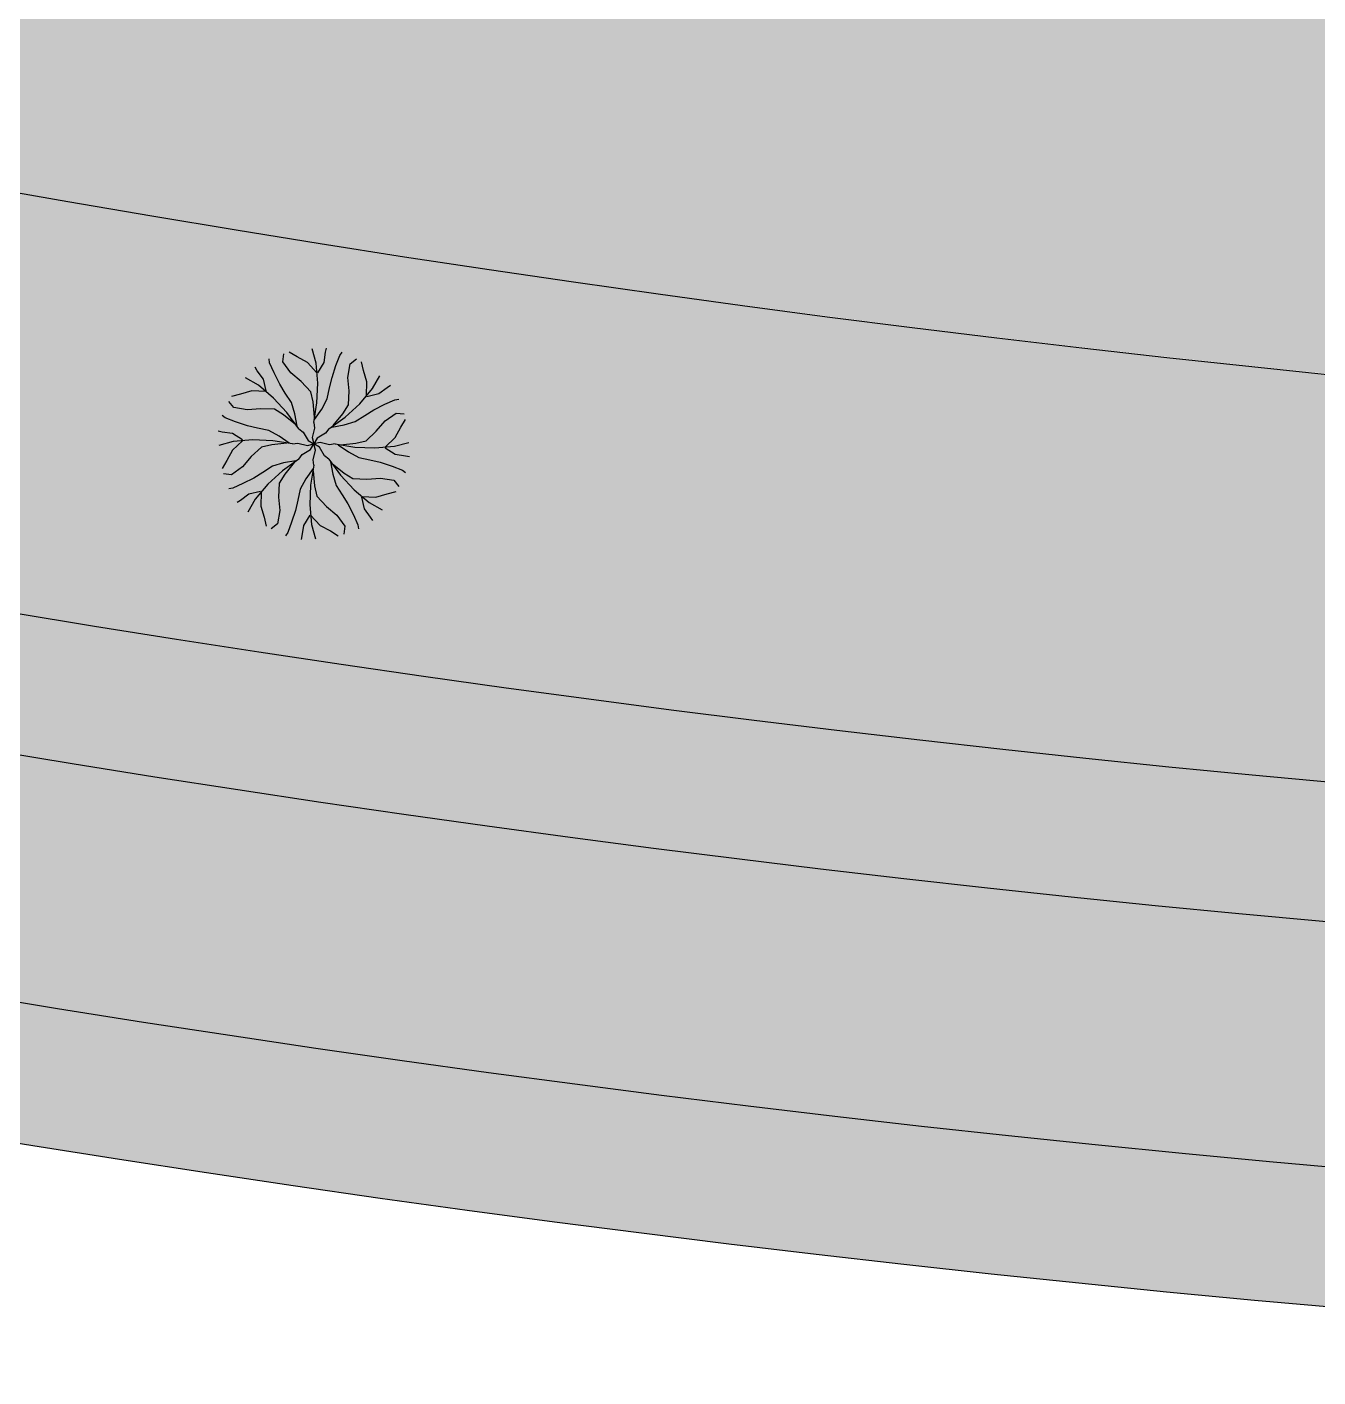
# Model space of a CAD drawing. Header units: centimetres. Extents: x 36197 to 153554, y 16793 to 70808.
# Drawn here: x 87645 to 91349, y 21696 to 25569 of the extents above; entities that cross this region are included whole.
import ezdxf

# ---------------------------------------------------------------- set-up
doc = ezdxf.new("R2010")
doc.units = ezdxf.units.CM
for name, color, linetype, transparency in [('Autocad blocks Vol.2$0$CAY', 94, 'Continuous', 0.8), ('Pemukiman', 250, 'Continuous', 0.8), ('Rel Kereta', 230, 'Continuous', 0.8), ('Tamanaa', 192, 'Continuous', 0.8)]:
    doc.layers.add(name, color=color, linetype=linetype, transparency=transparency)

# ---------------------------------------------------------------- blocks, each defined once
blk = doc.blocks.new('Autocad blocks Vol.2$0$A$C77DD64D8')
at = {"layer": 'Autocad blocks Vol.2$0$CAY'}
for p, q in [((514, 924.7), (493.4, 999.4)), ((563.8, 982.7), (568, 1003.3)), ((270, 926.7), (267, 947.3)), ((293.4, 874.1), (270, 926.7)), ((339.8, 932.9), (344.1, 974.5)), ((381.4, 875), (339.8, 932.9)), ((414.5, 957.8), (373.2, 982.7)), ((468.5, 928.7), (414.5, 957.8)), ((518.3, 875), (468.5, 928.7)), ((522.5, 821), (514, 924.7)), ((522.5, 875), (555.6, 928.7)), ((555.6, 928.7), (563.8, 982.7)), ((617.8, 912.3), (638.4, 966)), ((638.4, 966), (650.9, 982.7)), ((680.6, 850.7), (692.2, 921.1)), ((692.2, 921.1), (724.6, 947.4)), ((762.6, 885.9), (750.9, 932.6)), ((205.5, 885.7), (193.9, 903.3)), ((237.8, 841.7), (205.5, 885.7)), ((322.8, 815.6), (293.4, 874.1)), ((435.4, 829.2), (381.4, 875)), ((584.7, 796.1), (597.2, 850.1)), ((597.2, 850.1), (617.8, 912.3)), ((686.4, 780.1), (680.6, 850.7)), ((780.2, 827.1), (762.6, 885.9)), ((809.6, 792.1), (847.7, 859.5)), ((176.2, 780.2), (117.5, 762.6)), ((211.2, 809.6), (143.9, 847.7)), ((249.4, 777.4), (176.2, 780.2)), ((290.6, 742.2), (211.2, 809.6)), ((252.4, 780.4), (237.8, 841.7)), ((352.2, 768.6), (322.8, 815.6)), ((485.2, 775.5), (435.4, 829.2)), ((518.3, 717.2), (522.5, 821)), ((572.3, 738.2), (584.7, 796.1)), ((683.6, 706.9), (686.4, 780.1)), ((742.2, 712.7), (809.6, 792.1)), ((777.4, 753.9), (780.2, 827.1)), ((841.7, 765.5), (885.7, 797.9)), ((885.7, 797.9), (903.3, 809.5)), ((82.3, 692.2), (55.9, 724.6)), ((117.5, 762.6), (70.7, 750.9)), ((361, 665.8), (290.6, 742.2)), ((384.4, 718.8), (352.2, 768.6)), ((401.9, 660), (384.4, 718.8)), ((497.6, 721.5), (485.2, 775.5)), ((505.7, 642.3), (497.6, 721.5)), ((501.6, 613.5), (518.3, 717.2)), ((543.1, 684.2), (572.3, 738.2)), ((665.8, 642.4), (742.2, 712.7)), ((780.4, 750.9), (841.7, 765.5)), ((815.6, 680.5), (874.1, 709.9)), ((874.1, 709.9), (926.7, 733.3)), ((926.7, 733.3), (947.3, 736.3)), ((37.3, 638.4), (20.6, 650.9)), ((91, 617.8), (37.3, 638.4)), ((152.6, 680.6), (82.3, 692.2)), ((223.2, 686.4), (152.6, 680.6)), ((296.4, 683.6), (223.2, 686.4)), ((343.4, 654.2), (296.4, 683.6)), ((405, 604), (343.4, 654.2)), ((422.5, 580.7), (361, 665.8)), ((413.7, 595.5), (401.9, 660)), ((505.8, 630.2), (543.1, 684.2)), ((580.7, 580.8), (665.8, 642.4)), ((604, 598.3), (654.2, 660)), ((654.2, 660), (683.6, 706.9)), ((718.8, 619), (768.6, 651.1)), ((768.6, 651.1), (815.6, 680.5)), ((875, 621.9), (932.9, 663.5)), ((932.9, 663.5), (974.5, 659.3)), ((20.6, 563.8), (0, 568)), ((153.2, 597.2), (91, 617.8)), ((207.2, 584.7), (153.2, 597.2)), ((265.2, 572.3), (207.2, 584.7)), ((319.2, 543.1), (265.2, 572.3)), ((422.5, 580.7), (445.9, 563.3)), ((505.8, 584.7), (493.4, 534.9)), ((501.6, 613.5), (505.8, 584.7)), ((580.7, 580.8), (563.3, 557.4)), ((595.5, 589.6), (660, 601.4)), ((660, 601.4), (718.8, 619)), ((775.5, 518.2), (829.2, 567.9)), ((829.2, 567.9), (875, 621.9)), ((928.7, 534.8), (957.8, 588.9)), ((957.8, 588.9), (982.7, 630.1)), ((78.6, 514), (4, 493.4)), ((74.6, 555.6), (20.6, 563.8)), ((128.3, 522.5), (74.6, 555.6)), ((128.3, 518.3), (74.6, 468.5)), ((182.3, 522.5), (78.6, 514)), ((286.1, 518.3), (182.3, 522.5)), ((281.8, 497.6), (227.8, 485.2)), ((361, 505.7), (281.8, 497.6)), ((389.8, 501.6), (286.1, 518.3)), ((373.1, 505.8), (319.2, 543.1)), ((389.8, 501.6), (418.7, 505.8)), ((418.7, 505.8), (468.4, 493.4)), ((445.9, 563.3), (472.3, 519.3)), ((468.5, 493.4), (501.7, 501.7)), ((472.3, 519.3), (501.7, 501.7)), ((484.1, 472.3), (501.7, 501.7)), ((493.4, 534.8), (501.7, 501.7)), ((519.3, 531), (501.7, 501.7)), ((534.8, 510), (501.7, 501.7)), ((531, 484.1), (501.7, 501.7)), ((510, 468.5), (501.7, 501.7)), ((563.3, 557.4), (519.3, 531)), ((584.7, 497.5), (534.9, 510)), ((613.5, 501.7), (584.7, 497.5)), ((613.5, 501.7), (717.2, 485.1)), ((630.2, 497.5), (684.2, 460.2)), ((642.3, 497.7), (721.5, 505.7)), ((721.5, 505.7), (775.5, 518.2)), ((875, 485.1), (928.7, 534.8)), ((924.7, 489.3), (999.4, 510)), ((74.6, 468.5), (45.5, 414.5)), ((174.1, 435.4), (128.3, 381.4)), ((227.8, 485.2), (174.1, 435.4)), ((422.6, 422.5), (440, 445.9)), ((440, 445.9), (484, 472.3)), ((497.5, 418.7), (510, 468.4)), ((557.4, 440), (531, 484)), ((580.8, 422.6), (557.4, 440)), ((684.2, 460.2), (738.2, 431)), ((717.2, 485.1), (821, 480.8)), ((738.2, 431), (796.1, 418.6)), ((821, 480.8), (924.7, 489.3)), ((875, 480.8), (928.7, 447.7)), ((928.7, 447.7), (982.7, 439.5)), ((982.7, 439.5), (1003.3, 435.3)), ((45.5, 414.5), (20.6, 373.2)), ((128.3, 381.4), (70.4, 339.8)), ((284.5, 384.4), (234.7, 352.2)), ((337.5, 361), (261.1, 290.6)), ((343.3, 401.9), (284.5, 384.4)), ((422.6, 422.5), (337.5, 361)), ((407.9, 413.7), (343.3, 401.9)), ((399.4, 405), (349.1, 343.4)), ((497.5, 373.1), (460.2, 319.2)), ((501.7, 389.8), (485.1, 286.1)), ((501.7, 389.8), (497.5, 418.7)), ((497.7, 361), (505.7, 281.8)), ((580.8, 422.6), (642.4, 337.5)), ((589.6, 407.9), (601.4, 343.3)), ((598.3, 399.4), (660, 349.1)), ((796.1, 418.6), (850.1, 406.2)), ((850.1, 406.2), (912.3, 385.5)), ((912.3, 385.5), (966, 364.9)), ((966, 364.9), (982.7, 352.4)), ((70.4, 339.8), (28.8, 344.1)), ((129.2, 293.4), (76.6, 270)), ((187.7, 322.8), (129.2, 293.4)), ((234.7, 352.2), (187.7, 322.8)), ((261.1, 290.6), (193.8, 211.2)), ((319.7, 296.4), (316.9, 223.2)), ((349.1, 343.4), (319.7, 296.4)), ((460.2, 319.2), (431, 265.2)), ((485.1, 286.1), (480.8, 182.3)), ((601.4, 343.3), (619, 284.5)), ((619, 284.5), (651.1, 234.7)), ((642.4, 337.5), (712.7, 261.1)), ((660, 349.1), (706.9, 319.7)), ((706.9, 319.7), (780.1, 316.9)), ((780.1, 316.9), (850.7, 322.7)), ((850.7, 322.7), (921.1, 311.2)), ((921.1, 311.2), (947.4, 278.8)), ((76.6, 270), (56, 267)), ((161.6, 237.8), (117.6, 205.5)), ((222.9, 252.4), (161.6, 237.8)), ((225.9, 249.4), (223.2, 176.2)), ((316.9, 223.2), (322.7, 152.6)), ((431, 265.2), (418.6, 207.2)), ((505.7, 281.8), (518.2, 227.8)), ((518.2, 227.8), (567.9, 174.1)), ((651.1, 234.7), (680.5, 187.7)), ((712.7, 261.1), (792.1, 193.8)), ((750.9, 222.9), (765.5, 161.6)), ((753.9, 225.9), (827.1, 223.2)), ((827.1, 223.2), (885.9, 240.8)), ((885.9, 240.8), (932.6, 252.4)), ((117.6, 205.5), (100, 193.9)), ((193.8, 211.2), (155.6, 143.9)), ((223.2, 176.2), (240.8, 117.5)), ((322.7, 152.6), (311.2, 82.3)), ((406.2, 153.2), (385.5, 91)), ((418.6, 207.2), (406.2, 153.2)), ((480.8, 182.3), (489.3, 78.6)), ((567.9, 174.1), (621.9, 128.3)), ((680.5, 187.7), (709.9, 129.2)), ((765.5, 161.6), (797.9, 117.6)), ((792.1, 193.8), (859.5, 155.6)), ((240.8, 117.5), (252.4, 70.7)), ((311.2, 82.3), (278.8, 55.9)), ((385.5, 91), (364.9, 37.3)), ((447.7, 74.6), (439.5, 20.6)), ((480.8, 128.3), (447.7, 74.6)), ((485.1, 128.3), (534.8, 74.6)), ((489.3, 78.6), (510, 4)), ((534.8, 74.6), (588.9, 45.5)), ((621.9, 128.3), (663.5, 70.4)), ((709.9, 129.2), (733.3, 76.6)), ((733.3, 76.6), (736.3, 56)), ((797.9, 117.6), (809.5, 100)), ((364.9, 37.3), (352.4, 20.6)), ((439.5, 20.6), (435.3, 0)), ((588.9, 45.5), (630.1, 20.6)), ((663.5, 70.4), (659.3, 28.8))]:
    blk.add_line(p, q, dxfattribs=at)

msp = doc.modelspace()

# ---------------------------------------------------------------- hatches: boundary and pattern name
at = {"layer": 'Pemukiman', "true_color": 0x58ba48}
h = msp.add_hatch(color=85, dxfattribs=at)
h.dxf.hatch_style = 1
h.paths.add_polyline_path([(104968.7, 23982.4), (113008.9, 25350.2), (112920.2, 25871.6), (112882, 25881.3), (112818.9, 25928.5), (112778.7, 25996.2), (112767.5, 26074.2), (112816.5, 26992.9, -0.321038), (55925.1, 44356.1), (55629.1, 42906.1, 0.277679)])
at = {"layer": 'Pemukiman', "true_color": 0x8cd86b}
h = msp.add_hatch(color=73, dxfattribs=at)
h.dxf.hatch_style = 1
h.paths.add_polyline_path([(94313.3, 35172.8), (89071.7, 35185.6), (89069, 35145.7), (88962.2, 33578.7), (88165.9, 32722.8), (84170.8, 31862.3), (84455.7, 28175), (80952.5, 28302.2), (79216.7, 28776), (78849, 31449.6), (73593.6, 31042), (73524.3, 30585.2), (73470.8, 29800.5, 0.098362), (92652, 24462.1)])
at = {"layer": 'Rel Kereta', "true_color": 0x928178, "transparency": 33554687}
h = msp.add_hatch(color=252, dxfattribs=at)
h.dxf.hatch_style = 1
h.paths.add_polyline_path([(105230.4, 22506.1), (127360, 25792.7), (127383.6, 26200.4), (105160.6, 22899.8, -0.317213), (50534.2, 48541.6), (42260.4, 69166.7), (41849.3, 69198.1), (41816.9, 69198.4), (50173.1, 48367.7, 0.317358)])
at = {"layer": 'Rel Kereta', "true_color": 0x606161, "transparency": 33554687}
h = msp.add_hatch(color=251, dxfattribs=at)
h.dxf.hatch_style = 1
h.paths.add_polyline_path([(127383.6, 26200.4), (127453.4, 27402), (105037.1, 23588.5, -0.309326), (51894, 47610.3), (51193.7, 48776.9), (43049.4, 69079.4), (42868.6, 69120.3), (42260.4, 69166.7), (50534.2, 48541.6, 0.317213), (105160.6, 22899.8)])
at = {"layer": 'Rel Kereta', "true_color": 0x928178, "transparency": 33554687}
h = msp.add_hatch(color=252, dxfattribs=at)
h.dxf.hatch_style = 1
h.paths.add_polyline_path([(52236.1, 47817.3, 0.031685), (56102.1, 42606.6, -0.698583), (56193.2, 42756.3, -0.962774), (56523.9, 42914.2, -0.877474), (56953.5, 42901.8, -0.680311), (57135, 42506.5, -0.586323), (56950.1, 42176.2, -0.717675), (56745.4, 42091.7, -1.030255), (56410.3, 41930.2, 0.271121), (104968.7, 23982.4), (127477.2, 27811.6), (127453.4, 27402), (105037.1, 23588.5, -0.309326), (51894, 47610.3), (51193.7, 48776.9), (43049.4, 69079.4), (44028.3, 68858), (51475.2, 48959.4), (51769.8, 48229.4, 0.154532)])

# ---------------------------------------------------------------- linework, layer by layer
at = {"layer": 'Pemukiman'}
msp.add_arc((96498.4, 75411.1), 51094, 217.43063, 288.62506, dxfattribs=at)
at = {"layer": 'Rel Kereta', "color": 18, "true_color": 0x000000}
for radius, start, end in [(52344.5, 209.65505, 280.05395), (52744.2, 209.62508, 280.05398), (51245, 211.29956, 280.05395), (51644.8, 211.29956, 280.05395)]:
    msp.add_arc((96022.6, 74440.4), radius, start, end, dxfattribs=at)

# ---------------------------------------------------------------- block references
at = {"layer": 'Tamanaa', "xscale": 0.5472235741369288, "yscale": 0.5472235741369288, "zscale": 0.5472235741369288}
msp.add_blockref('Autocad blocks Vol.2$0$A$C77DD64D8', (88193.4, 24098.7), dxfattribs=at)

doc.saveas('drawing.dxf')
